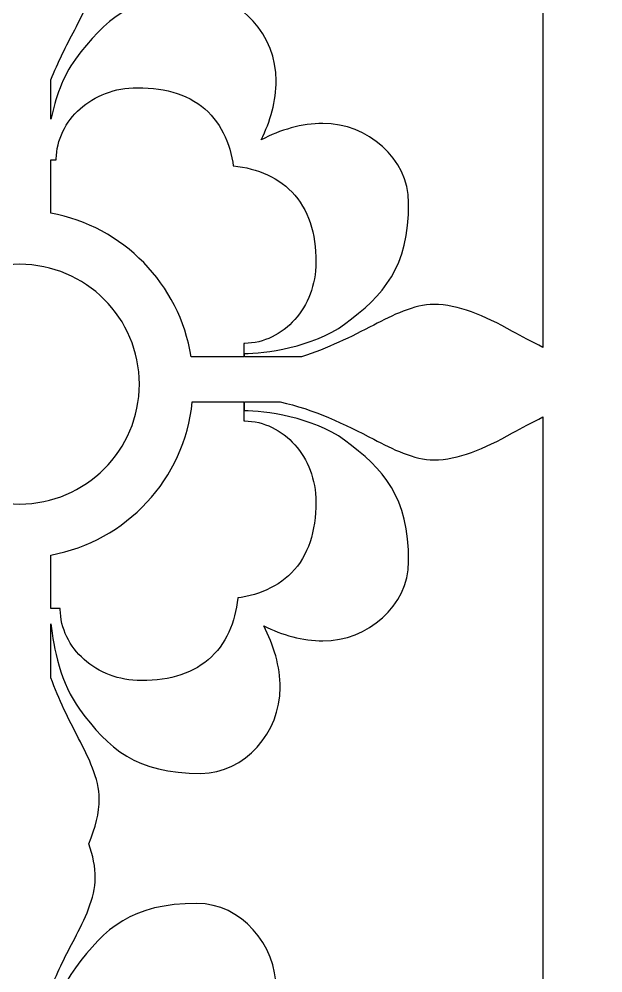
# Model space of a CAD drawing. Header units: centimetres. Extents: x 14.5 to 20.6, y -2.7 to 9.
# Drawn here: x 15.321 to 15.922, y -0.808 to 0.175 of the extents above; entities that cross this region are included whole.
import ezdxf

# ---------------------------------------------------------------- set-up
doc = ezdxf.new("R2010")
doc.units = ezdxf.units.CM
doc.header["$MEASUREMENT"] = 0
doc.layers.add('layer 1', color=7, linetype='Continuous')

msp = doc.modelspace()

# ---------------------------------------------------------------- linework, layer by layer
at = {"layer": 'layer 1', "color": 250, "lineweight": 30}
for points, knots in [([(14.53548, -2.70131), (14.53548, -2.70131), (14.53548, 9.00077), (14.53548, 9.00077), (14.53548, 9.00077), (14.53548, 9.00077), (20.59893, 9.00077), (20.59893, 9.00077), (20.59893, 9.00077), (20.59893, 9.00077), (20.59893, -2.70131), (20.59893, -2.70131), (20.59893, -2.70131), (20.59893, -2.70131), (14.53548, -2.70131), (14.53548, -2.70131)], [0, 0, 0, 0, 0.2, 0.2, 0.2, 0.2, 0.4, 0.4, 0.4, 0.4, 0.6, 0.6, 0.6, 0.6, 1, 1, 1, 1]), ([(15.8605, -0.16299), (15.8605, -0.16299), (15.8605, 0.70155), (15.8605, 0.70155), (15.8605, 0.70155), (15.84914, 0.69568), (15.83853, 0.69003), (15.82935, 0.68505), (15.82935, 0.68505), (15.79992, 0.66868), (15.77294, 0.65724), (15.7484, 0.65724), (15.7484, 0.65724), (15.72795, 0.65724), (15.70505, 0.66868), (15.68624, 0.67851), (15.68624, 0.67851), (15.65679, 0.69414), (15.62381, 0.70976), (15.58989, 0.71695), (15.58989, 0.71695), (15.58989, 0.71695), (15.55294, 0.71695), (15.55294, 0.71695), (15.55294, 0.71695), (15.55294, 0.71695), (15.55294, 0.70795), (15.55294, 0.70795), (15.55294, 0.70795), (15.57257, 0.70795), (15.6241, 0.7014), (15.65598, 0.67768), (15.65598, 0.67768), (15.69688, 0.64743), (15.72222, 0.61963), (15.72222, 0.55255), (15.72222, 0.55255), (15.72222, 0.50676), (15.67971, 0.47078), (15.6339, 0.47078), (15.6339, 0.47078), (15.61317, 0.47078), (15.59178, 0.47681), (15.57282, 0.48637), (15.57282, 0.48637), (15.58318, 0.46676), (15.5898, 0.44431), (15.5898, 0.4226), (15.5898, 0.4226), (15.5898, 0.37679), (15.55383, 0.33428), (15.50803, 0.33428), (15.50803, 0.33428), (15.44096, 0.33428), (15.41316, 0.35962), (15.3829, 0.40052), (15.3829, 0.40052), (15.36394, 0.42601), (15.35595, 0.46405), (15.35351, 0.48832), (15.35351, 0.48832), (15.35351, 0.48832), (15.35351, 0.43259), (15.35351, 0.43259), (15.35351, 0.43259), (15.36141, 0.41077), (15.37175, 0.38974), (15.38209, 0.37026), (15.38209, 0.37026), (15.3919, 0.35145), (15.40335, 0.32855), (15.40335, 0.3081), (15.40335, 0.3081), (15.40335, 0.29354), (15.39932, 0.27811), (15.39262, 0.26182), (15.39262, 0.26182), (15.39683, 0.24949), (15.39926, 0.23767), (15.39926, 0.22638), (15.39926, 0.22638), (15.39926, 0.20593), (15.38782, 0.18303), (15.37799, 0.16422), (15.37799, 0.16422), (15.36936, 0.14795), (15.36072, 0.1306), (15.35351, 0.11262), (15.35351, 0.11262), (15.35351, 0.11262), (15.35351, 0.07218), (15.35351, 0.07218), (15.35351, 0.07218), (15.35794, 0.09301), (15.36579, 0.11645), (15.37882, 0.13396), (15.37882, 0.13396), (15.40907, 0.17486), (15.43687, 0.2002), (15.50394, 0.2002), (15.50394, 0.2002), (15.54974, 0.2002), (15.58572, 0.15769), (15.58572, 0.11188), (15.58572, 0.11188), (15.58572, 0.09115), (15.57969, 0.06976), (15.57013, 0.0508), (15.57013, 0.0508), (15.58974, 0.06116), (15.61218, 0.06778), (15.6339, 0.06778), (15.6339, 0.06778), (15.67971, 0.06778), (15.72222, 0.03181), (15.72222, -0.01399), (15.72222, -0.01399), (15.72222, -0.08106), (15.69688, -0.10886), (15.65598, -0.13912), (15.65598, -0.13912), (15.6241, -0.16284), (15.57257, -0.16938), (15.55294, -0.16938), (15.55294, -0.16938), (15.55294, -0.16938), (15.55294, -0.17256), (15.55294, -0.17256), (15.55294, -0.17256), (15.55294, -0.17256), (15.61192, -0.17256), (15.61192, -0.17256), (15.61192, -0.17256), (15.63802, -0.16438), (15.66321, -0.15215), (15.68624, -0.13993), (15.68624, -0.13993), (15.70505, -0.13012), (15.72795, -0.11868), (15.7484, -0.11868), (15.7484, -0.11868), (15.77294, -0.11868), (15.79992, -0.13012), (15.82935, -0.14648), (15.82935, -0.14648), (15.83853, -0.15146), (15.84914, -0.15712), (15.8605, -0.16299)], [0, 0, 0, 0, 0.026316, 0.026316, 0.026316, 0.026316, 0.052632, 0.052632, 0.052632, 0.052632, 0.078947, 0.078947, 0.078947, 0.078947, 0.105263, 0.105263, 0.105263, 0.105263, 0.131579, 0.131579, 0.131579, 0.131579, 0.157895, 0.157895, 0.157895, 0.157895, 0.184211, 0.184211, 0.184211, 0.184211, 0.210526, 0.210526, 0.210526, 0.210526, 0.236842, 0.236842, 0.236842, 0.236842, 0.263158, 0.263158, 0.263158, 0.263158, 0.289474, 0.289474, 0.289474, 0.289474, 0.315789, 0.315789, 0.315789, 0.315789, 0.342105, 0.342105, 0.342105, 0.342105, 0.368421, 0.368421, 0.368421, 0.368421, 0.394737, 0.394737, 0.394737, 0.394737, 0.421053, 0.421053, 0.421053, 0.421053, 0.447368, 0.447368, 0.447368, 0.447368, 0.473684, 0.473684, 0.473684, 0.473684, 0.5, 0.5, 0.5, 0.5, 0.526316, 0.526316, 0.526316, 0.526316, 0.552632, 0.552632, 0.552632, 0.552632, 0.578947, 0.578947, 0.578947, 0.578947, 0.605263, 0.605263, 0.605263, 0.605263, 0.631579, 0.631579, 0.631579, 0.631579, 0.657895, 0.657895, 0.657895, 0.657895, 0.684211, 0.684211, 0.684211, 0.684211, 0.710526, 0.710526, 0.710526, 0.710526, 0.736842, 0.736842, 0.736842, 0.736842, 0.763158, 0.763158, 0.763158, 0.763158, 0.789474, 0.789474, 0.789474, 0.789474, 0.815789, 0.815789, 0.815789, 0.815789, 0.842105, 0.842105, 0.842105, 0.842105, 0.868421, 0.868421, 0.868421, 0.868421, 0.894737, 0.894737, 0.894737, 0.894737, 0.921053, 0.921053, 0.921053, 0.921053, 0.947368, 0.947368, 0.947368, 0.947368, 1, 1, 1, 1]), ([(15.35351, 0.0302), (15.35351, 0.0302), (15.35351, -0.02473), (15.35351, -0.02473), (15.35351, -0.02473), (15.42779, -0.0383), (15.48608, -0.09771), (15.49797, -0.17256), (15.49797, -0.17256), (15.49797, -0.17256), (15.55222, -0.17256), (15.55222, -0.17256), (15.55222, -0.17256), (15.55222, -0.17256), (15.55222, -0.15884), (15.55222, -0.15884), (15.55222, -0.15884), (15.55222, -0.15884), (15.55322, -0.15884), (15.55322, -0.15884), (15.55322, -0.15884), (15.55322, -0.15884), (15.55667, -0.15874), (15.55667, -0.15874), (15.55667, -0.15874), (15.55667, -0.15874), (15.56038, -0.1584), (15.56038, -0.1584), (15.56038, -0.1584), (15.56038, -0.1584), (15.56405, -0.15785), (15.56405, -0.15785), (15.56405, -0.15785), (15.56405, -0.15785), (15.56766, -0.1571), (15.56766, -0.1571), (15.56766, -0.1571), (15.56766, -0.1571), (15.57121, -0.15615), (15.57121, -0.15615), (15.57121, -0.15615), (15.57121, -0.15615), (15.57471, -0.155), (15.57471, -0.155), (15.57471, -0.155), (15.57471, -0.155), (15.57813, -0.15367), (15.57813, -0.15367), (15.57813, -0.15367), (15.57813, -0.15367), (15.58147, -0.15215), (15.58147, -0.15215), (15.58147, -0.15215), (15.58147, -0.15215), (15.58473, -0.15047), (15.58473, -0.15047), (15.58473, -0.15047), (15.58473, -0.15047), (15.5879, -0.14862), (15.5879, -0.14862), (15.5879, -0.14862), (15.5879, -0.14862), (15.59098, -0.14661), (15.59098, -0.14661), (15.59098, -0.14661), (15.59098, -0.14661), (15.59397, -0.14445), (15.59397, -0.14445), (15.59397, -0.14445), (15.59397, -0.14445), (15.59685, -0.14214), (15.59685, -0.14214), (15.59685, -0.14214), (15.59685, -0.14214), (15.59963, -0.13968), (15.59963, -0.13968), (15.59963, -0.13968), (15.59963, -0.13968), (15.60231, -0.13708), (15.60231, -0.13708), (15.60231, -0.13708), (15.60231, -0.13708), (15.60487, -0.13434), (15.60487, -0.13434), (15.60487, -0.13434), (15.60487, -0.13434), (15.60731, -0.13147), (15.60731, -0.13147), (15.60731, -0.13147), (15.60731, -0.13147), (15.60964, -0.12847), (15.60964, -0.12847), (15.60964, -0.12847), (15.60964, -0.12847), (15.61184, -0.12535), (15.61184, -0.12535), (15.61184, -0.12535), (15.61184, -0.12535), (15.6139, -0.1221), (15.6139, -0.1221), (15.6139, -0.1221), (15.6139, -0.1221), (15.61583, -0.11874), (15.61583, -0.11874), (15.61583, -0.11874), (15.61583, -0.11874), (15.61763, -0.11527), (15.61763, -0.11527), (15.61763, -0.11527), (15.61763, -0.11527), (15.61927, -0.11169), (15.61927, -0.11169), (15.61927, -0.11169), (15.61927, -0.11169), (15.62077, -0.108), (15.62077, -0.108), (15.62077, -0.108), (15.62077, -0.108), (15.6221, -0.10422), (15.6221, -0.10422), (15.6221, -0.10422), (15.6221, -0.10422), (15.62328, -0.10034), (15.62328, -0.10034), (15.62328, -0.10034), (15.62328, -0.10034), (15.62429, -0.09637), (15.62429, -0.09637), (15.62429, -0.09637), (15.62429, -0.09637), (15.62512, -0.09231), (15.62512, -0.09231), (15.62512, -0.09231), (15.62512, -0.09231), (15.62578, -0.08817), (15.62578, -0.08817), (15.62578, -0.08817), (15.62578, -0.08817), (15.62626, -0.08396), (15.62626, -0.08396), (15.62626, -0.08396), (15.62626, -0.08396), (15.62655, -0.07968), (15.62655, -0.07968), (15.62655, -0.07968), (15.62655, -0.07968), (15.62664, -0.0754), (15.62664, -0.0754), (15.62664, -0.0754), (15.62664, -0.0754), (15.62655, -0.06974), (15.62655, -0.06974), (15.62655, -0.06974), (15.62655, -0.06974), (15.62628, -0.0643), (15.62628, -0.0643), (15.62628, -0.0643), (15.62628, -0.0643), (15.62582, -0.05899), (15.62582, -0.05899), (15.62582, -0.05899), (15.62582, -0.05899), (15.62518, -0.05382), (15.62518, -0.05382), (15.62518, -0.05382), (15.62518, -0.05382), (15.62435, -0.04878), (15.62435, -0.04878), (15.62435, -0.04878), (15.62435, -0.04878), (15.62333, -0.04387), (15.62333, -0.04387), (15.62333, -0.04387), (15.62333, -0.04387), (15.62211, -0.0391), (15.62211, -0.0391), (15.62211, -0.0391), (15.62211, -0.0391), (15.62069, -0.03447), (15.62069, -0.03447), (15.62069, -0.03447), (15.62069, -0.03447), (15.61906, -0.02997), (15.61906, -0.02997), (15.61906, -0.02997), (15.61906, -0.02997), (15.61724, -0.02562), (15.61724, -0.02562), (15.61724, -0.02562), (15.61724, -0.02562), (15.61521, -0.02142), (15.61521, -0.02142), (15.61521, -0.02142), (15.61521, -0.02142), (15.61297, -0.01738), (15.61297, -0.01738), (15.61297, -0.01738), (15.61297, -0.01738), (15.61053, -0.0135), (15.61053, -0.0135), (15.61053, -0.0135), (15.61053, -0.0135), (15.6079, -0.00979), (15.6079, -0.00979), (15.6079, -0.00979), (15.6079, -0.00979), (15.60507, -0.00627), (15.60507, -0.00627), (15.60507, -0.00627), (15.60507, -0.00627), (15.60206, -0.00293), (15.60206, -0.00293), (15.60206, -0.00293), (15.60206, -0.00293), (15.59886, 0.00021), (15.59886, 0.00021), (15.59886, 0.00021), (15.59886, 0.00021), (15.59552, 0.00316), (15.59552, 0.00316), (15.59552, 0.00316), (15.59552, 0.00316), (15.59202, 0.00589), (15.59202, 0.00589), (15.59202, 0.00589), (15.59202, 0.00589), (15.58837, 0.00843), (15.58837, 0.00843), (15.58837, 0.00843), (15.58837, 0.00843), (15.5846, 0.01077), (15.5846, 0.01077), (15.5846, 0.01077), (15.5846, 0.01077), (15.58072, 0.0129), (15.58072, 0.0129), (15.58072, 0.0129), (15.58072, 0.0129), (15.57672, 0.01485), (15.57672, 0.01485), (15.57672, 0.01485), (15.57672, 0.01485), (15.57263, 0.01661), (15.57263, 0.01661), (15.57263, 0.01661), (15.57263, 0.01661), (15.56844, 0.01818), (15.56844, 0.01818), (15.56844, 0.01818), (15.56844, 0.01818), (15.56416, 0.01958), (15.56416, 0.01958), (15.56416, 0.01958), (15.56416, 0.01958), (15.5598, 0.0208), (15.5598, 0.0208), (15.5598, 0.0208), (15.5598, 0.0208), (15.55537, 0.02187), (15.55537, 0.02187), (15.55537, 0.02187), (15.55537, 0.02187), (15.55085, 0.02279), (15.55085, 0.02279), (15.55085, 0.02279), (15.55085, 0.02279), (15.54626, 0.02355), (15.54626, 0.02355), (15.54626, 0.02355), (15.54626, 0.02355), (15.5416, 0.02417), (15.5416, 0.02417), (15.5416, 0.02417), (15.5416, 0.02417), (15.54147, 0.02419), (15.54147, 0.02419), (15.54147, 0.02419), (15.54147, 0.02419), (15.54091, 0.0277), (15.54091, 0.0277), (15.54091, 0.0277), (15.54091, 0.0277), (15.54003, 0.03227), (15.54003, 0.03227), (15.54003, 0.03227), (15.54003, 0.03227), (15.53899, 0.03677), (15.53899, 0.03677), (15.53899, 0.03677), (15.53899, 0.03677), (15.53779, 0.04118), (15.53779, 0.04118), (15.53779, 0.04118), (15.53779, 0.04118), (15.53641, 0.04551), (15.53641, 0.04551), (15.53641, 0.04551), (15.53641, 0.04551), (15.53487, 0.04975), (15.53487, 0.04975), (15.53487, 0.04975), (15.53487, 0.04975), (15.53313, 0.0539), (15.53313, 0.0539), (15.53313, 0.0539), (15.53313, 0.0539), (15.53121, 0.05795), (15.53121, 0.05795), (15.53121, 0.05795), (15.53121, 0.05795), (15.52909, 0.06189), (15.52909, 0.06189), (15.52909, 0.06189), (15.52909, 0.06189), (15.52677, 0.06572), (15.52677, 0.06572), (15.52677, 0.06572), (15.52677, 0.06572), (15.52425, 0.06941), (15.52425, 0.06941), (15.52425, 0.06941), (15.52425, 0.06941), (15.52152, 0.07296), (15.52152, 0.07296), (15.52152, 0.07296), (15.52152, 0.07296), (15.51858, 0.07637), (15.51858, 0.07637), (15.51858, 0.07637), (15.51858, 0.07637), (15.51544, 0.07961), (15.51544, 0.07961), (15.51544, 0.07961), (15.51544, 0.07961), (15.5121, 0.08267), (15.5121, 0.08267), (15.5121, 0.08267), (15.5121, 0.08267), (15.50857, 0.08555), (15.50857, 0.08555), (15.50857, 0.08555), (15.50857, 0.08555), (15.50486, 0.08823), (15.50486, 0.08823), (15.50486, 0.08823), (15.50486, 0.08823), (15.50096, 0.09071), (15.50096, 0.09071), (15.50096, 0.09071), (15.50096, 0.09071), (15.4969, 0.09298), (15.4969, 0.09298), (15.4969, 0.09298), (15.4969, 0.09298), (15.49268, 0.09505), (15.49268, 0.09505), (15.49268, 0.09505), (15.49268, 0.09505), (15.4883, 0.09691), (15.4883, 0.09691), (15.4883, 0.09691), (15.4883, 0.09691), (15.48378, 0.09856), (15.48378, 0.09856), (15.48378, 0.09856), (15.48378, 0.09856), (15.47911, 0.10001), (15.47911, 0.10001), (15.47911, 0.10001), (15.47911, 0.10001), (15.47431, 0.10125), (15.47431, 0.10125), (15.47431, 0.10125), (15.47431, 0.10125), (15.46937, 0.10229), (15.46937, 0.10229), (15.46937, 0.10229), (15.46937, 0.10229), (15.4643, 0.10314), (15.4643, 0.10314), (15.4643, 0.10314), (15.4643, 0.10314), (15.45908, 0.10379), (15.45908, 0.10379), (15.45908, 0.10379), (15.45908, 0.10379), (15.45373, 0.10425), (15.45373, 0.10425), (15.45373, 0.10425), (15.45373, 0.10425), (15.44824, 0.10453), (15.44824, 0.10453), (15.44824, 0.10453), (15.44824, 0.10453), (15.44254, 0.10462), (15.44254, 0.10462), (15.44254, 0.10462), (15.44254, 0.10462), (15.43825, 0.10453), (15.43825, 0.10453), (15.43825, 0.10453), (15.43825, 0.10453), (15.43397, 0.10424), (15.43397, 0.10424), (15.43397, 0.10424), (15.43397, 0.10424), (15.42976, 0.10376), (15.42976, 0.10376), (15.42976, 0.10376), (15.42976, 0.10376), (15.42563, 0.1031), (15.42563, 0.1031), (15.42563, 0.1031), (15.42563, 0.1031), (15.42157, 0.10226), (15.42157, 0.10226), (15.42157, 0.10226), (15.42157, 0.10226), (15.4176, 0.10126), (15.4176, 0.10126), (15.4176, 0.10126), (15.4176, 0.10126), (15.41372, 0.10008), (15.41372, 0.10008), (15.41372, 0.10008), (15.41372, 0.10008), (15.40993, 0.09874), (15.40993, 0.09874), (15.40993, 0.09874), (15.40993, 0.09874), (15.40624, 0.09725), (15.40624, 0.09725), (15.40624, 0.09725), (15.40624, 0.09725), (15.40266, 0.0956), (15.40266, 0.0956), (15.40266, 0.0956), (15.40266, 0.0956), (15.39919, 0.09381), (15.39919, 0.09381), (15.39919, 0.09381), (15.39919, 0.09381), (15.39583, 0.09188), (15.39583, 0.09188), (15.39583, 0.09188), (15.39583, 0.09188), (15.39259, 0.08982), (15.39259, 0.08982), (15.39259, 0.08982), (15.39259, 0.08982), (15.38946, 0.08762), (15.38946, 0.08762), (15.38946, 0.08762), (15.38946, 0.08762), (15.38646, 0.08529), (15.38646, 0.08529), (15.38646, 0.08529), (15.38646, 0.08529), (15.3836, 0.08285), (15.3836, 0.08285), (15.3836, 0.08285), (15.3836, 0.08285), (15.38085, 0.08029), (15.38085, 0.08029), (15.38085, 0.08029), (15.38085, 0.08029), (15.37826, 0.07761), (15.37826, 0.07761), (15.37826, 0.07761), (15.37826, 0.07761), (15.37579, 0.07483), (15.37579, 0.07483), (15.37579, 0.07483), (15.37579, 0.07483), (15.37348, 0.07195), (15.37348, 0.07195), (15.37348, 0.07195), (15.37348, 0.07195), (15.37131, 0.06896), (15.37131, 0.06896), (15.37131, 0.06896), (15.37131, 0.06896), (15.3693, 0.06588), (15.3693, 0.06588), (15.3693, 0.06588), (15.3693, 0.06588), (15.36745, 0.06271), (15.36745, 0.06271), (15.36745, 0.06271), (15.36745, 0.06271), (15.36577, 0.05945), (15.36577, 0.05945), (15.36577, 0.05945), (15.36577, 0.05945), (15.36426, 0.05611), (15.36426, 0.05611), (15.36426, 0.05611), (15.36426, 0.05611), (15.36293, 0.05269), (15.36293, 0.05269), (15.36293, 0.05269), (15.36293, 0.05269), (15.36178, 0.0492), (15.36178, 0.0492), (15.36178, 0.0492), (15.36178, 0.0492), (15.36083, 0.04564), (15.36083, 0.04564), (15.36083, 0.04564), (15.36083, 0.04564), (15.36007, 0.04203), (15.36007, 0.04203), (15.36007, 0.04203), (15.36007, 0.04203), (15.35952, 0.03836), (15.35952, 0.03836), (15.35952, 0.03836), (15.35952, 0.03836), (15.35919, 0.03465), (15.35919, 0.03465), (15.35919, 0.03465), (15.35919, 0.03465), (15.35908, 0.0312), (15.35908, 0.0312), (15.35908, 0.0312), (15.35908, 0.0312), (15.35908, 0.0302), (15.35908, 0.0302), (15.35908, 0.0302), (15.35908, 0.0302), (15.35351, 0.0302), (15.35351, 0.0302)], [0, 0, 0, 0, 0.007463, 0.007463, 0.007463, 0.007463, 0.014925, 0.014925, 0.014925, 0.014925, 0.022388, 0.022388, 0.022388, 0.022388, 0.029851, 0.029851, 0.029851, 0.029851, 0.037313, 0.037313, 0.037313, 0.037313, 0.044776, 0.044776, 0.044776, 0.044776, 0.052239, 0.052239, 0.052239, 0.052239, 0.059701, 0.059701, 0.059701, 0.059701, 0.067164, 0.067164, 0.067164, 0.067164, 0.074627, 0.074627, 0.074627, 0.074627, 0.08209, 0.08209, 0.08209, 0.08209, 0.089552, 0.089552, 0.089552, 0.089552, 0.097015, 0.097015, 0.097015, 0.097015, 0.104478, 0.104478, 0.104478, 0.104478, 0.11194, 0.11194, 0.11194, 0.11194, 0.119403, 0.119403, 0.119403, 0.119403, 0.126866, 0.126866, 0.126866, 0.126866, 0.134328, 0.134328, 0.134328, 0.134328, 0.141791, 0.141791, 0.141791, 0.141791, 0.149254, 0.149254, 0.149254, 0.149254, 0.156716, 0.156716, 0.156716, 0.156716, 0.164179, 0.164179, 0.164179, 0.164179, 0.171642, 0.171642, 0.171642, 0.171642, 0.179104, 0.179104, 0.179104, 0.179104, 0.186567, 0.186567, 0.186567, 0.186567, 0.19403, 0.19403, 0.19403, 0.19403, 0.201493, 0.201493, 0.201493, 0.201493, 0.208955, 0.208955, 0.208955, 0.208955, 0.216418, 0.216418, 0.216418, 0.216418, 0.223881, 0.223881, 0.223881, 0.223881, 0.231343, 0.231343, 0.231343, 0.231343, 0.238806, 0.238806, 0.238806, 0.238806, 0.246269, 0.246269, 0.246269, 0.246269, 0.253731, 0.253731, 0.253731, 0.253731, 0.261194, 0.261194, 0.261194, 0.261194, 0.268657, 0.268657, 0.268657, 0.268657, 0.276119, 0.276119, 0.276119, 0.276119, 0.283582, 0.283582, 0.283582, 0.283582, 0.291045, 0.291045, 0.291045, 0.291045, 0.298507, 0.298507, 0.298507, 0.298507, 0.30597, 0.30597, 0.30597, 0.30597, 0.313433, 0.313433, 0.313433, 0.313433, 0.320896, 0.320896, 0.320896, 0.320896, 0.328358, 0.328358, 0.328358, 0.328358, 0.335821, 0.335821, 0.335821, 0.335821, 0.343284, 0.343284, 0.343284, 0.343284, 0.350746, 0.350746, 0.350746, 0.350746, 0.358209, 0.358209, 0.358209, 0.358209, 0.365672, 0.365672, 0.365672, 0.365672, 0.373134, 0.373134, 0.373134, 0.373134, 0.380597, 0.380597, 0.380597, 0.380597, 0.38806, 0.38806, 0.38806, 0.38806, 0.395522, 0.395522, 0.395522, 0.395522, 0.402985, 0.402985, 0.402985, 0.402985, 0.410448, 0.410448, 0.410448, 0.410448, 0.41791, 0.41791, 0.41791, 0.41791, 0.425373, 0.425373, 0.425373, 0.425373, 0.432836, 0.432836, 0.432836, 0.432836, 0.440299, 0.440299, 0.440299, 0.440299, 0.447761, 0.447761, 0.447761, 0.447761, 0.455224, 0.455224, 0.455224, 0.455224, 0.462687, 0.462687, 0.462687, 0.462687, 0.470149, 0.470149, 0.470149, 0.470149, 0.477612, 0.477612, 0.477612, 0.477612, 0.485075, 0.485075, 0.485075, 0.485075, 0.492537, 0.492537, 0.492537, 0.492537, 0.5, 0.5, 0.5, 0.5, 0.507463, 0.507463, 0.507463, 0.507463, 0.514925, 0.514925, 0.514925, 0.514925, 0.522388, 0.522388, 0.522388, 0.522388, 0.529851, 0.529851, 0.529851, 0.529851, 0.537313, 0.537313, 0.537313, 0.537313, 0.544776, 0.544776, 0.544776, 0.544776, 0.552239, 0.552239, 0.552239, 0.552239, 0.559701, 0.559701, 0.559701, 0.559701, 0.567164, 0.567164, 0.567164, 0.567164, 0.574627, 0.574627, 0.574627, 0.574627, 0.58209, 0.58209, 0.58209, 0.58209, 0.589552, 0.589552, 0.589552, 0.589552, 0.597015, 0.597015, 0.597015, 0.597015, 0.604478, 0.604478, 0.604478, 0.604478, 0.61194, 0.61194, 0.61194, 0.61194, 0.619403, 0.619403, 0.619403, 0.619403, 0.626866, 0.626866, 0.626866, 0.626866, 0.634328, 0.634328, 0.634328, 0.634328, 0.641791, 0.641791, 0.641791, 0.641791, 0.649254, 0.649254, 0.649254, 0.649254, 0.656716, 0.656716, 0.656716, 0.656716, 0.664179, 0.664179, 0.664179, 0.664179, 0.671642, 0.671642, 0.671642, 0.671642, 0.679104, 0.679104, 0.679104, 0.679104, 0.686567, 0.686567, 0.686567, 0.686567, 0.69403, 0.69403, 0.69403, 0.69403, 0.701493, 0.701493, 0.701493, 0.701493, 0.708955, 0.708955, 0.708955, 0.708955, 0.716418, 0.716418, 0.716418, 0.716418, 0.723881, 0.723881, 0.723881, 0.723881, 0.731343, 0.731343, 0.731343, 0.731343, 0.738806, 0.738806, 0.738806, 0.738806, 0.746269, 0.746269, 0.746269, 0.746269, 0.753731, 0.753731, 0.753731, 0.753731, 0.761194, 0.761194, 0.761194, 0.761194, 0.768657, 0.768657, 0.768657, 0.768657, 0.776119, 0.776119, 0.776119, 0.776119, 0.783582, 0.783582, 0.783582, 0.783582, 0.791045, 0.791045, 0.791045, 0.791045, 0.798507, 0.798507, 0.798507, 0.798507, 0.80597, 0.80597, 0.80597, 0.80597, 0.813433, 0.813433, 0.813433, 0.813433, 0.820896, 0.820896, 0.820896, 0.820896, 0.828358, 0.828358, 0.828358, 0.828358, 0.835821, 0.835821, 0.835821, 0.835821, 0.843284, 0.843284, 0.843284, 0.843284, 0.850746, 0.850746, 0.850746, 0.850746, 0.858209, 0.858209, 0.858209, 0.858209, 0.865672, 0.865672, 0.865672, 0.865672, 0.873134, 0.873134, 0.873134, 0.873134, 0.880597, 0.880597, 0.880597, 0.880597, 0.88806, 0.88806, 0.88806, 0.88806, 0.895522, 0.895522, 0.895522, 0.895522, 0.902985, 0.902985, 0.902985, 0.902985, 0.910448, 0.910448, 0.910448, 0.910448, 0.91791, 0.91791, 0.91791, 0.91791, 0.925373, 0.925373, 0.925373, 0.925373, 0.932836, 0.932836, 0.932836, 0.932836, 0.940299, 0.940299, 0.940299, 0.940299, 0.947761, 0.947761, 0.947761, 0.947761, 0.955224, 0.955224, 0.955224, 0.955224, 0.962687, 0.962687, 0.962687, 0.962687, 0.970149, 0.970149, 0.970149, 0.970149, 0.977612, 0.977612, 0.977612, 0.977612, 0.985075, 0.985075, 0.985075, 0.985075, 1, 1, 1, 1]), ([(15.19765, -0.20087), (15.19765, -0.13266), (15.25295, -0.07736), (15.32116, -0.07736), (15.32116, -0.07736), (15.38936, -0.07736), (15.44467, -0.13266), (15.44467, -0.20087), (15.44467, -0.20087), (15.44467, -0.26907), (15.38936, -0.32438), (15.32116, -0.32438), (15.32116, -0.32438), (15.25295, -0.32438), (15.19765, -0.26907), (15.19765, -0.20087)], [0, 0, 0, 0, 0.2, 0.2, 0.2, 0.2, 0.4, 0.4, 0.4, 0.4, 0.6, 0.6, 0.6, 0.6, 1, 1, 1, 1]), ([(15.8605, -1.0992), (15.8605, -1.0992), (15.8605, -0.23466), (15.8605, -0.23466), (15.8605, -0.23466), (15.84914, -0.24053), (15.83853, -0.24618), (15.82935, -0.25116), (15.82935, -0.25116), (15.79992, -0.26753), (15.77294, -0.27897), (15.7484, -0.27897), (15.7484, -0.27897), (15.72795, -0.27897), (15.70505, -0.26753), (15.68624, -0.2577), (15.68624, -0.2577), (15.65679, -0.24207), (15.62381, -0.22645), (15.58989, -0.21926), (15.58989, -0.21926), (15.58989, -0.21926), (15.55294, -0.21926), (15.55294, -0.21926), (15.55294, -0.21926), (15.55294, -0.21926), (15.55294, -0.22826), (15.55294, -0.22826), (15.55294, -0.22826), (15.57257, -0.22826), (15.6241, -0.23481), (15.65598, -0.25853), (15.65598, -0.25853), (15.69688, -0.28878), (15.72222, -0.31658), (15.72222, -0.38365), (15.72222, -0.38365), (15.72222, -0.42945), (15.67971, -0.46543), (15.6339, -0.46543), (15.6339, -0.46543), (15.61317, -0.46543), (15.59178, -0.4594), (15.57282, -0.44984), (15.57282, -0.44984), (15.58318, -0.46945), (15.5898, -0.49189), (15.5898, -0.51361), (15.5898, -0.51361), (15.5898, -0.55942), (15.55383, -0.60193), (15.50803, -0.60193), (15.50803, -0.60193), (15.44096, -0.60193), (15.41316, -0.57659), (15.3829, -0.53569), (15.3829, -0.53569), (15.36394, -0.5102), (15.35595, -0.47216), (15.35351, -0.44789), (15.35351, -0.44789), (15.35351, -0.44789), (15.35351, -0.50362), (15.35351, -0.50362), (15.35351, -0.50362), (15.36141, -0.52544), (15.37175, -0.54647), (15.38209, -0.56595), (15.38209, -0.56595), (15.3919, -0.58476), (15.40335, -0.60766), (15.40335, -0.62811), (15.40335, -0.62811), (15.40335, -0.64267), (15.39932, -0.6581), (15.39262, -0.67438), (15.39262, -0.67438), (15.39683, -0.68672), (15.39926, -0.69853), (15.39926, -0.70983), (15.39926, -0.70983), (15.39926, -0.73028), (15.38782, -0.75318), (15.37799, -0.77199), (15.37799, -0.77199), (15.36936, -0.78826), (15.36072, -0.8056), (15.35351, -0.82359), (15.35351, -0.82359), (15.35351, -0.82359), (15.35351, -0.86402), (15.35351, -0.86402), (15.35351, -0.86402), (15.35794, -0.8432), (15.36579, -0.81976), (15.37882, -0.80225), (15.37882, -0.80225), (15.40907, -0.76135), (15.43687, -0.73601), (15.50394, -0.73601), (15.50394, -0.73601), (15.54974, -0.73601), (15.58572, -0.77852), (15.58572, -0.82433), (15.58572, -0.82433), (15.58572, -0.84505), (15.57969, -0.86645), (15.57013, -0.88541), (15.57013, -0.88541), (15.58974, -0.87505), (15.61218, -0.86842), (15.6339, -0.86842), (15.6339, -0.86842), (15.67971, -0.86842), (15.72222, -0.9044), (15.72222, -0.9502), (15.72222, -0.9502), (15.72222, -1.01727), (15.69688, -1.04507), (15.65598, -1.07532), (15.65598, -1.07532), (15.6241, -1.09904), (15.57257, -1.10559), (15.55294, -1.10559), (15.55294, -1.10559), (15.55294, -1.10559), (15.55294, -1.10877), (15.55294, -1.10877), (15.55294, -1.10877), (15.55294, -1.10877), (15.61192, -1.10877), (15.61192, -1.10877), (15.61192, -1.10877), (15.63802, -1.10058), (15.66321, -1.08836), (15.68624, -1.07614), (15.68624, -1.07614), (15.70505, -1.06632), (15.72795, -1.05488), (15.7484, -1.05488), (15.7484, -1.05488), (15.77294, -1.05488), (15.79992, -1.06632), (15.82935, -1.08269), (15.82935, -1.08269), (15.83853, -1.08767), (15.84914, -1.09333), (15.8605, -1.0992)], [0, 0, 0, 0, 0.026316, 0.026316, 0.026316, 0.026316, 0.052632, 0.052632, 0.052632, 0.052632, 0.078947, 0.078947, 0.078947, 0.078947, 0.105263, 0.105263, 0.105263, 0.105263, 0.131579, 0.131579, 0.131579, 0.131579, 0.157895, 0.157895, 0.157895, 0.157895, 0.184211, 0.184211, 0.184211, 0.184211, 0.210526, 0.210526, 0.210526, 0.210526, 0.236842, 0.236842, 0.236842, 0.236842, 0.263158, 0.263158, 0.263158, 0.263158, 0.289474, 0.289474, 0.289474, 0.289474, 0.315789, 0.315789, 0.315789, 0.315789, 0.342105, 0.342105, 0.342105, 0.342105, 0.368421, 0.368421, 0.368421, 0.368421, 0.394737, 0.394737, 0.394737, 0.394737, 0.421053, 0.421053, 0.421053, 0.421053, 0.447368, 0.447368, 0.447368, 0.447368, 0.473684, 0.473684, 0.473684, 0.473684, 0.5, 0.5, 0.5, 0.5, 0.526316, 0.526316, 0.526316, 0.526316, 0.552632, 0.552632, 0.552632, 0.552632, 0.578947, 0.578947, 0.578947, 0.578947, 0.605263, 0.605263, 0.605263, 0.605263, 0.631579, 0.631579, 0.631579, 0.631579, 0.657895, 0.657895, 0.657895, 0.657895, 0.684211, 0.684211, 0.684211, 0.684211, 0.710526, 0.710526, 0.710526, 0.710526, 0.736842, 0.736842, 0.736842, 0.736842, 0.763158, 0.763158, 0.763158, 0.763158, 0.789474, 0.789474, 0.789474, 0.789474, 0.815789, 0.815789, 0.815789, 0.815789, 0.842105, 0.842105, 0.842105, 0.842105, 0.868421, 0.868421, 0.868421, 0.868421, 0.894737, 0.894737, 0.894737, 0.894737, 0.921053, 0.921053, 0.921053, 0.921053, 0.947368, 0.947368, 0.947368, 0.947368, 1, 1, 1, 1]), ([(15.55222, -0.21926), (15.55222, -0.21926), (15.49926, -0.21926), (15.49926, -0.21926), (15.49926, -0.21926), (15.49114, -0.29873), (15.43104, -0.36283), (15.35351, -0.37699), (15.35351, -0.37699), (15.35351, -0.37699), (15.35351, -0.43193), (15.35351, -0.43193), (15.35351, -0.43193), (15.35351, -0.43193), (15.36318, -0.43193), (15.36318, -0.43193), (15.36318, -0.43193), (15.36318, -0.43193), (15.36318, -0.43293), (15.36318, -0.43293), (15.36318, -0.43293), (15.36318, -0.43293), (15.36328, -0.43638), (15.36328, -0.43638), (15.36328, -0.43638), (15.36328, -0.43638), (15.36362, -0.44009), (15.36362, -0.44009), (15.36362, -0.44009), (15.36362, -0.44009), (15.36417, -0.44376), (15.36417, -0.44376), (15.36417, -0.44376), (15.36417, -0.44376), (15.36492, -0.44737), (15.36492, -0.44737), (15.36492, -0.44737), (15.36492, -0.44737), (15.36587, -0.45093), (15.36587, -0.45093), (15.36587, -0.45093), (15.36587, -0.45093), (15.36702, -0.45442), (15.36702, -0.45442), (15.36702, -0.45442), (15.36702, -0.45442), (15.36836, -0.45784), (15.36836, -0.45784), (15.36836, -0.45784), (15.36836, -0.45784), (15.36987, -0.46118), (15.36987, -0.46118), (15.36987, -0.46118), (15.36987, -0.46118), (15.37155, -0.46444), (15.37155, -0.46444), (15.37155, -0.46444), (15.37155, -0.46444), (15.3734, -0.46761), (15.3734, -0.46761), (15.3734, -0.46761), (15.3734, -0.46761), (15.37541, -0.47069), (15.37541, -0.47069), (15.37541, -0.47069), (15.37541, -0.47069), (15.37757, -0.47368), (15.37757, -0.47368), (15.37757, -0.47368), (15.37757, -0.47368), (15.37988, -0.47656), (15.37988, -0.47656), (15.37988, -0.47656), (15.37988, -0.47656), (15.38235, -0.47935), (15.38235, -0.47935), (15.38235, -0.47935), (15.38235, -0.47935), (15.38495, -0.48202), (15.38495, -0.48202), (15.38495, -0.48202), (15.38495, -0.48202), (15.38768, -0.48458), (15.38768, -0.48458), (15.38768, -0.48458), (15.38768, -0.48458), (15.39055, -0.48703), (15.39055, -0.48703), (15.39055, -0.48703), (15.39055, -0.48703), (15.39355, -0.48935), (15.39355, -0.48935), (15.39355, -0.48935), (15.39355, -0.48935), (15.39667, -0.49155), (15.39667, -0.49155), (15.39667, -0.49155), (15.39667, -0.49155), (15.39992, -0.49362), (15.39992, -0.49362), (15.39992, -0.49362), (15.39992, -0.49362), (15.40328, -0.49555), (15.40328, -0.49555), (15.40328, -0.49555), (15.40328, -0.49555), (15.40675, -0.49734), (15.40675, -0.49734), (15.40675, -0.49734), (15.40675, -0.49734), (15.41033, -0.49898), (15.41033, -0.49898), (15.41033, -0.49898), (15.41033, -0.49898), (15.41402, -0.50048), (15.41402, -0.50048), (15.41402, -0.50048), (15.41402, -0.50048), (15.4178, -0.50181), (15.4178, -0.50181), (15.4178, -0.50181), (15.4178, -0.50181), (15.42168, -0.50299), (15.42168, -0.50299), (15.42168, -0.50299), (15.42168, -0.50299), (15.42566, -0.504), (15.42566, -0.504), (15.42566, -0.504), (15.42566, -0.504), (15.42972, -0.50483), (15.42972, -0.50483), (15.42972, -0.50483), (15.42972, -0.50483), (15.43385, -0.50549), (15.43385, -0.50549), (15.43385, -0.50549), (15.43385, -0.50549), (15.43806, -0.50597), (15.43806, -0.50597), (15.43806, -0.50597), (15.43806, -0.50597), (15.44234, -0.50626), (15.44234, -0.50626), (15.44234, -0.50626), (15.44234, -0.50626), (15.44663, -0.50635), (15.44663, -0.50635), (15.44663, -0.50635), (15.44663, -0.50635), (15.45227, -0.50626), (15.45227, -0.50626), (15.45227, -0.50626), (15.45227, -0.50626), (15.45772, -0.50599), (15.45772, -0.50599), (15.45772, -0.50599), (15.45772, -0.50599), (15.46303, -0.50554), (15.46303, -0.50554), (15.46303, -0.50554), (15.46303, -0.50554), (15.46821, -0.50489), (15.46821, -0.50489), (15.46821, -0.50489), (15.46821, -0.50489), (15.47324, -0.50406), (15.47324, -0.50406), (15.47324, -0.50406), (15.47324, -0.50406), (15.47815, -0.50304), (15.47815, -0.50304), (15.47815, -0.50304), (15.47815, -0.50304), (15.48292, -0.50182), (15.48292, -0.50182), (15.48292, -0.50182), (15.48292, -0.50182), (15.48755, -0.5004), (15.48755, -0.5004), (15.48755, -0.5004), (15.48755, -0.5004), (15.49205, -0.49878), (15.49205, -0.49878), (15.49205, -0.49878), (15.49205, -0.49878), (15.4964, -0.49695), (15.4964, -0.49695), (15.4964, -0.49695), (15.4964, -0.49695), (15.5006, -0.49492), (15.5006, -0.49492), (15.5006, -0.49492), (15.5006, -0.49492), (15.50465, -0.49268), (15.50465, -0.49268), (15.50465, -0.49268), (15.50465, -0.49268), (15.50852, -0.49025), (15.50852, -0.49025), (15.50852, -0.49025), (15.50852, -0.49025), (15.51223, -0.48761), (15.51223, -0.48761), (15.51223, -0.48761), (15.51223, -0.48761), (15.51576, -0.48478), (15.51576, -0.48478), (15.51576, -0.48478), (15.51576, -0.48478), (15.51909, -0.48177), (15.51909, -0.48177), (15.51909, -0.48177), (15.51909, -0.48177), (15.52223, -0.47858), (15.52223, -0.47858), (15.52223, -0.47858), (15.52223, -0.47858), (15.52518, -0.47523), (15.52518, -0.47523), (15.52518, -0.47523), (15.52518, -0.47523), (15.52792, -0.47173), (15.52792, -0.47173), (15.52792, -0.47173), (15.52792, -0.47173), (15.53045, -0.46809), (15.53045, -0.46809), (15.53045, -0.46809), (15.53045, -0.46809), (15.53279, -0.46432), (15.53279, -0.46432), (15.53279, -0.46432), (15.53279, -0.46432), (15.53493, -0.46043), (15.53493, -0.46043), (15.53493, -0.46043), (15.53493, -0.46043), (15.53687, -0.45643), (15.53687, -0.45643), (15.53687, -0.45643), (15.53687, -0.45643), (15.53863, -0.45234), (15.53863, -0.45234), (15.53863, -0.45234), (15.53863, -0.45234), (15.5402, -0.44815), (15.5402, -0.44815), (15.5402, -0.44815), (15.5402, -0.44815), (15.5416, -0.44387), (15.5416, -0.44387), (15.5416, -0.44387), (15.5416, -0.44387), (15.54283, -0.43952), (15.54283, -0.43952), (15.54283, -0.43952), (15.54283, -0.43952), (15.54389, -0.43508), (15.54389, -0.43508), (15.54389, -0.43508), (15.54389, -0.43508), (15.54481, -0.43056), (15.54481, -0.43056), (15.54481, -0.43056), (15.54481, -0.43056), (15.54557, -0.42598), (15.54557, -0.42598), (15.54557, -0.42598), (15.54557, -0.42598), (15.54619, -0.42132), (15.54619, -0.42132), (15.54619, -0.42132), (15.54619, -0.42132), (15.54621, -0.42118), (15.54621, -0.42118), (15.54621, -0.42118), (15.54621, -0.42118), (15.54972, -0.42062), (15.54972, -0.42062), (15.54972, -0.42062), (15.54972, -0.42062), (15.55429, -0.41974), (15.55429, -0.41974), (15.55429, -0.41974), (15.55429, -0.41974), (15.55878, -0.4187), (15.55878, -0.4187), (15.55878, -0.4187), (15.55878, -0.4187), (15.5632, -0.4175), (15.5632, -0.4175), (15.5632, -0.4175), (15.5632, -0.4175), (15.56753, -0.41613), (15.56753, -0.41613), (15.56753, -0.41613), (15.56753, -0.41613), (15.57177, -0.41458), (15.57177, -0.41458), (15.57177, -0.41458), (15.57177, -0.41458), (15.57592, -0.41285), (15.57592, -0.41285), (15.57592, -0.41285), (15.57592, -0.41285), (15.57997, -0.41092), (15.57997, -0.41092), (15.57997, -0.41092), (15.57997, -0.41092), (15.58391, -0.40881), (15.58391, -0.40881), (15.58391, -0.40881), (15.58391, -0.40881), (15.58774, -0.40649), (15.58774, -0.40649), (15.58774, -0.40649), (15.58774, -0.40649), (15.59143, -0.40396), (15.59143, -0.40396), (15.59143, -0.40396), (15.59143, -0.40396), (15.59499, -0.40123), (15.59499, -0.40123), (15.59499, -0.40123), (15.59499, -0.40123), (15.59839, -0.39829), (15.59839, -0.39829), (15.59839, -0.39829), (15.59839, -0.39829), (15.60163, -0.39515), (15.60163, -0.39515), (15.60163, -0.39515), (15.60163, -0.39515), (15.60469, -0.39182), (15.60469, -0.39182), (15.60469, -0.39182), (15.60469, -0.39182), (15.60757, -0.38829), (15.60757, -0.38829), (15.60757, -0.38829), (15.60757, -0.38829), (15.61025, -0.38457), (15.61025, -0.38457), (15.61025, -0.38457), (15.61025, -0.38457), (15.61273, -0.38068), (15.61273, -0.38068), (15.61273, -0.38068), (15.61273, -0.38068), (15.615, -0.37661), (15.615, -0.37661), (15.615, -0.37661), (15.615, -0.37661), (15.61707, -0.37239), (15.61707, -0.37239), (15.61707, -0.37239), (15.61707, -0.37239), (15.61893, -0.36802), (15.61893, -0.36802), (15.61893, -0.36802), (15.61893, -0.36802), (15.62058, -0.36349), (15.62058, -0.36349), (15.62058, -0.36349), (15.62058, -0.36349), (15.62203, -0.35883), (15.62203, -0.35883), (15.62203, -0.35883), (15.62203, -0.35883), (15.62327, -0.35402), (15.62327, -0.35402), (15.62327, -0.35402), (15.62327, -0.35402), (15.62431, -0.34908), (15.62431, -0.34908), (15.62431, -0.34908), (15.62431, -0.34908), (15.62516, -0.34401), (15.62516, -0.34401), (15.62516, -0.34401), (15.62516, -0.34401), (15.62581, -0.33879), (15.62581, -0.33879), (15.62581, -0.33879), (15.62581, -0.33879), (15.62627, -0.33344), (15.62627, -0.33344), (15.62627, -0.33344), (15.62627, -0.33344), (15.62655, -0.32795), (15.62655, -0.32795), (15.62655, -0.32795), (15.62655, -0.32795), (15.62664, -0.32225), (15.62664, -0.32225), (15.62664, -0.32225), (15.62664, -0.32225), (15.62655, -0.31796), (15.62655, -0.31796), (15.62655, -0.31796), (15.62655, -0.31796), (15.62626, -0.31368), (15.62626, -0.31368), (15.62626, -0.31368), (15.62626, -0.31368), (15.62578, -0.30948), (15.62578, -0.30948), (15.62578, -0.30948), (15.62578, -0.30948), (15.62512, -0.30534), (15.62512, -0.30534), (15.62512, -0.30534), (15.62512, -0.30534), (15.62429, -0.30128), (15.62429, -0.30128), (15.62429, -0.30128), (15.62429, -0.30128), (15.62328, -0.29731), (15.62328, -0.29731), (15.62328, -0.29731), (15.62328, -0.29731), (15.6221, -0.29343), (15.6221, -0.29343), (15.6221, -0.29343), (15.6221, -0.29343), (15.62077, -0.28964), (15.62077, -0.28964), (15.62077, -0.28964), (15.62077, -0.28964), (15.61927, -0.28595), (15.61927, -0.28595), (15.61927, -0.28595), (15.61927, -0.28595), (15.61763, -0.28237), (15.61763, -0.28237), (15.61763, -0.28237), (15.61763, -0.28237), (15.61584, -0.2789), (15.61584, -0.2789), (15.61584, -0.2789), (15.61584, -0.2789), (15.6139, -0.27554), (15.6139, -0.27554), (15.6139, -0.27554), (15.6139, -0.27554), (15.61184, -0.2723), (15.61184, -0.2723), (15.61184, -0.2723), (15.61184, -0.2723), (15.60964, -0.26918), (15.60964, -0.26918), (15.60964, -0.26918), (15.60964, -0.26918), (15.60732, -0.26618), (15.60732, -0.26618), (15.60732, -0.26618), (15.60732, -0.26618), (15.60487, -0.2633), (15.60487, -0.2633), (15.60487, -0.2633), (15.60487, -0.2633), (15.60231, -0.26056), (15.60231, -0.26056), (15.60231, -0.26056), (15.60231, -0.26056), (15.59963, -0.25796), (15.59963, -0.25796), (15.59963, -0.25796), (15.59963, -0.25796), (15.59685, -0.25551), (15.59685, -0.25551), (15.59685, -0.25551), (15.59685, -0.25551), (15.59397, -0.25319), (15.59397, -0.25319), (15.59397, -0.25319), (15.59397, -0.25319), (15.59098, -0.25103), (15.59098, -0.25103), (15.59098, -0.25103), (15.59098, -0.25103), (15.5879, -0.24902), (15.5879, -0.24902), (15.5879, -0.24902), (15.5879, -0.24902), (15.58473, -0.24717), (15.58473, -0.24717), (15.58473, -0.24717), (15.58473, -0.24717), (15.58147, -0.24548), (15.58147, -0.24548), (15.58147, -0.24548), (15.58147, -0.24548), (15.57812, -0.24397), (15.57812, -0.24397), (15.57812, -0.24397), (15.57812, -0.24397), (15.57471, -0.24264), (15.57471, -0.24264), (15.57471, -0.24264), (15.57471, -0.24264), (15.57122, -0.24149), (15.57122, -0.24149), (15.57122, -0.24149), (15.57122, -0.24149), (15.56766, -0.24054), (15.56766, -0.24054), (15.56766, -0.24054), (15.56766, -0.24054), (15.56405, -0.23978), (15.56405, -0.23978), (15.56405, -0.23978), (15.56405, -0.23978), (15.56038, -0.23923), (15.56038, -0.23923), (15.56038, -0.23923), (15.56038, -0.23923), (15.55668, -0.2389), (15.55668, -0.2389), (15.55668, -0.2389), (15.55668, -0.2389), (15.55322, -0.23879), (15.55322, -0.23879), (15.55322, -0.23879), (15.55322, -0.23879), (15.55222, -0.23879), (15.55222, -0.23879), (15.55222, -0.23879), (15.55222, -0.23879), (15.55222, -0.21926), (15.55222, -0.21926)], [0, 0, 0, 0, 0.007463, 0.007463, 0.007463, 0.007463, 0.014925, 0.014925, 0.014925, 0.014925, 0.022388, 0.022388, 0.022388, 0.022388, 0.029851, 0.029851, 0.029851, 0.029851, 0.037313, 0.037313, 0.037313, 0.037313, 0.044776, 0.044776, 0.044776, 0.044776, 0.052239, 0.052239, 0.052239, 0.052239, 0.059701, 0.059701, 0.059701, 0.059701, 0.067164, 0.067164, 0.067164, 0.067164, 0.074627, 0.074627, 0.074627, 0.074627, 0.08209, 0.08209, 0.08209, 0.08209, 0.089552, 0.089552, 0.089552, 0.089552, 0.097015, 0.097015, 0.097015, 0.097015, 0.104478, 0.104478, 0.104478, 0.104478, 0.11194, 0.11194, 0.11194, 0.11194, 0.119403, 0.119403, 0.119403, 0.119403, 0.126866, 0.126866, 0.126866, 0.126866, 0.134328, 0.134328, 0.134328, 0.134328, 0.141791, 0.141791, 0.141791, 0.141791, 0.149254, 0.149254, 0.149254, 0.149254, 0.156716, 0.156716, 0.156716, 0.156716, 0.164179, 0.164179, 0.164179, 0.164179, 0.171642, 0.171642, 0.171642, 0.171642, 0.179104, 0.179104, 0.179104, 0.179104, 0.186567, 0.186567, 0.186567, 0.186567, 0.19403, 0.19403, 0.19403, 0.19403, 0.201493, 0.201493, 0.201493, 0.201493, 0.208955, 0.208955, 0.208955, 0.208955, 0.216418, 0.216418, 0.216418, 0.216418, 0.223881, 0.223881, 0.223881, 0.223881, 0.231343, 0.231343, 0.231343, 0.231343, 0.238806, 0.238806, 0.238806, 0.238806, 0.246269, 0.246269, 0.246269, 0.246269, 0.253731, 0.253731, 0.253731, 0.253731, 0.261194, 0.261194, 0.261194, 0.261194, 0.268657, 0.268657, 0.268657, 0.268657, 0.276119, 0.276119, 0.276119, 0.276119, 0.283582, 0.283582, 0.283582, 0.283582, 0.291045, 0.291045, 0.291045, 0.291045, 0.298507, 0.298507, 0.298507, 0.298507, 0.30597, 0.30597, 0.30597, 0.30597, 0.313433, 0.313433, 0.313433, 0.313433, 0.320896, 0.320896, 0.320896, 0.320896, 0.328358, 0.328358, 0.328358, 0.328358, 0.335821, 0.335821, 0.335821, 0.335821, 0.343284, 0.343284, 0.343284, 0.343284, 0.350746, 0.350746, 0.350746, 0.350746, 0.358209, 0.358209, 0.358209, 0.358209, 0.365672, 0.365672, 0.365672, 0.365672, 0.373134, 0.373134, 0.373134, 0.373134, 0.380597, 0.380597, 0.380597, 0.380597, 0.38806, 0.38806, 0.38806, 0.38806, 0.395522, 0.395522, 0.395522, 0.395522, 0.402985, 0.402985, 0.402985, 0.402985, 0.410448, 0.410448, 0.410448, 0.410448, 0.41791, 0.41791, 0.41791, 0.41791, 0.425373, 0.425373, 0.425373, 0.425373, 0.432836, 0.432836, 0.432836, 0.432836, 0.440299, 0.440299, 0.440299, 0.440299, 0.447761, 0.447761, 0.447761, 0.447761, 0.455224, 0.455224, 0.455224, 0.455224, 0.462687, 0.462687, 0.462687, 0.462687, 0.470149, 0.470149, 0.470149, 0.470149, 0.477612, 0.477612, 0.477612, 0.477612, 0.485075, 0.485075, 0.485075, 0.485075, 0.492537, 0.492537, 0.492537, 0.492537, 0.5, 0.5, 0.5, 0.5, 0.507463, 0.507463, 0.507463, 0.507463, 0.514925, 0.514925, 0.514925, 0.514925, 0.522388, 0.522388, 0.522388, 0.522388, 0.529851, 0.529851, 0.529851, 0.529851, 0.537313, 0.537313, 0.537313, 0.537313, 0.544776, 0.544776, 0.544776, 0.544776, 0.552239, 0.552239, 0.552239, 0.552239, 0.559701, 0.559701, 0.559701, 0.559701, 0.567164, 0.567164, 0.567164, 0.567164, 0.574627, 0.574627, 0.574627, 0.574627, 0.58209, 0.58209, 0.58209, 0.58209, 0.589552, 0.589552, 0.589552, 0.589552, 0.597015, 0.597015, 0.597015, 0.597015, 0.604478, 0.604478, 0.604478, 0.604478, 0.61194, 0.61194, 0.61194, 0.61194, 0.619403, 0.619403, 0.619403, 0.619403, 0.626866, 0.626866, 0.626866, 0.626866, 0.634328, 0.634328, 0.634328, 0.634328, 0.641791, 0.641791, 0.641791, 0.641791, 0.649254, 0.649254, 0.649254, 0.649254, 0.656716, 0.656716, 0.656716, 0.656716, 0.664179, 0.664179, 0.664179, 0.664179, 0.671642, 0.671642, 0.671642, 0.671642, 0.679104, 0.679104, 0.679104, 0.679104, 0.686567, 0.686567, 0.686567, 0.686567, 0.69403, 0.69403, 0.69403, 0.69403, 0.701493, 0.701493, 0.701493, 0.701493, 0.708955, 0.708955, 0.708955, 0.708955, 0.716418, 0.716418, 0.716418, 0.716418, 0.723881, 0.723881, 0.723881, 0.723881, 0.731343, 0.731343, 0.731343, 0.731343, 0.738806, 0.738806, 0.738806, 0.738806, 0.746269, 0.746269, 0.746269, 0.746269, 0.753731, 0.753731, 0.753731, 0.753731, 0.761194, 0.761194, 0.761194, 0.761194, 0.768657, 0.768657, 0.768657, 0.768657, 0.776119, 0.776119, 0.776119, 0.776119, 0.783582, 0.783582, 0.783582, 0.783582, 0.791045, 0.791045, 0.791045, 0.791045, 0.798507, 0.798507, 0.798507, 0.798507, 0.80597, 0.80597, 0.80597, 0.80597, 0.813433, 0.813433, 0.813433, 0.813433, 0.820896, 0.820896, 0.820896, 0.820896, 0.828358, 0.828358, 0.828358, 0.828358, 0.835821, 0.835821, 0.835821, 0.835821, 0.843284, 0.843284, 0.843284, 0.843284, 0.850746, 0.850746, 0.850746, 0.850746, 0.858209, 0.858209, 0.858209, 0.858209, 0.865672, 0.865672, 0.865672, 0.865672, 0.873134, 0.873134, 0.873134, 0.873134, 0.880597, 0.880597, 0.880597, 0.880597, 0.88806, 0.88806, 0.88806, 0.88806, 0.895522, 0.895522, 0.895522, 0.895522, 0.902985, 0.902985, 0.902985, 0.902985, 0.910448, 0.910448, 0.910448, 0.910448, 0.91791, 0.91791, 0.91791, 0.91791, 0.925373, 0.925373, 0.925373, 0.925373, 0.932836, 0.932836, 0.932836, 0.932836, 0.940299, 0.940299, 0.940299, 0.940299, 0.947761, 0.947761, 0.947761, 0.947761, 0.955224, 0.955224, 0.955224, 0.955224, 0.962687, 0.962687, 0.962687, 0.962687, 0.970149, 0.970149, 0.970149, 0.970149, 0.977612, 0.977612, 0.977612, 0.977612, 0.985075, 0.985075, 0.985075, 0.985075, 1, 1, 1, 1])]:
    msp.add_open_spline(points, degree=3, knots=knots, dxfattribs=at)

doc.saveas('drawing.dxf')
